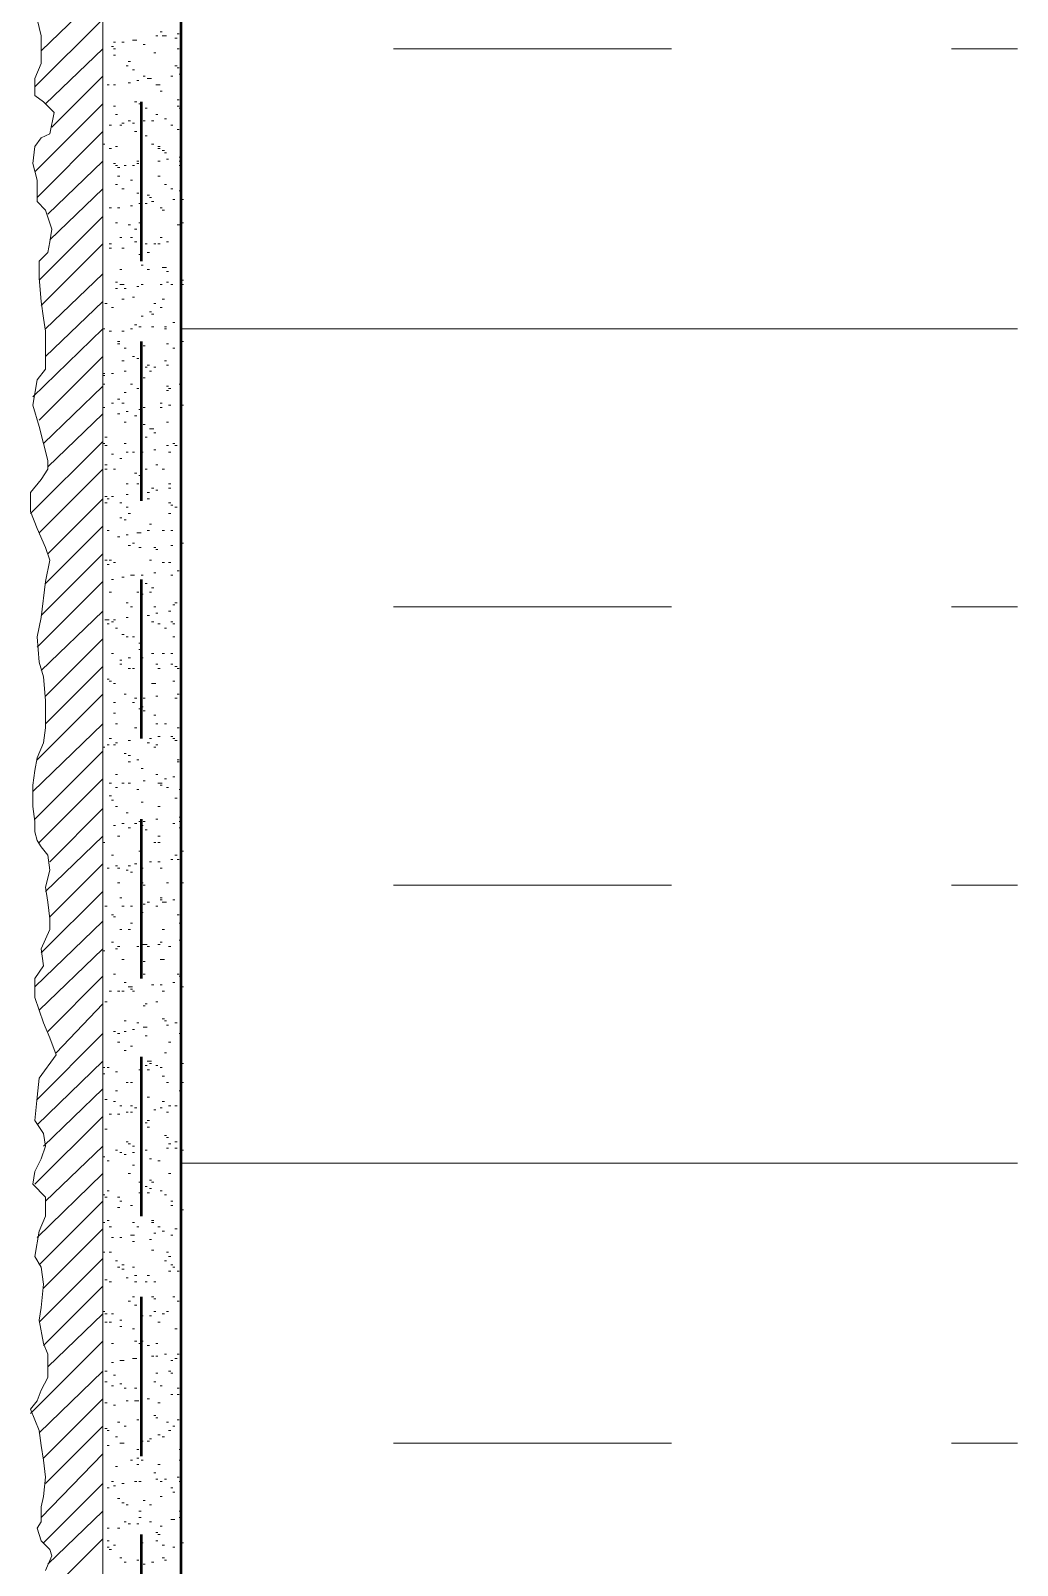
# Model space of a CAD drawing. Header units: millimetres. Extents: x 14 to 201, y 16 to 268.
# Drawn here: x 79.42 to 89.26, y 93.72 to 109.02 of the extents above; entities that cross this region are included whole.
import ezdxf

# ---------------------------------------------------------------- set-up
doc = ezdxf.new("R2010")
doc.units = ezdxf.units.MM
doc.header["$MEASUREMENT"] = 0
doc.layers.get('0').update_dxf_attribs({"linetype": 'CONTINUOUS'})

msp = doc.modelspace()

# ---------------------------------------------------------------- linework, layer by layer
at = {"color": 0, "linetype": 'Continuous', "lineweight": 53, "true_color": 0x000007}
for p, q in [((80.92, 77.766), (80.92, 129.942)), ((80.518, 108.31), (80.518, 106.722)), ((80.518, 105.918), (80.518, 104.33)), ((80.518, 103.547), (80.518, 101.96)), ((80.518, 101.155), (80.518, 99.568)), ((80.518, 98.785), (80.518, 97.197)), ((80.518, 96.393), (80.518, 94.805)), ((80.518, 94.022), (80.518, 92.435))]:
    msp.add_line(p, q, dxfattribs=at)
at = {"color": 0, "linetype": 'Continuous', "lineweight": 15, "true_color": 0x000007}
msp.add_line((80.137, 113.115), (80.137, 77.766), dxfattribs=at)
at = {"color": 0, "linetype": 'Continuous', "lineweight": 15, "true_color": 0x656565}
for p, q in [((79.523, 108.818), (80.137, 109.411)), ((79.46, 108.458), (80.137, 109.135)), ((80.666, 108.966), (80.687, 108.966)), ((80.708, 109.008), (80.73, 109.008)), ((80.73, 108.966), (80.751, 108.966)), ((80.751, 108.966), (80.772, 108.966)), ((80.878, 108.987), (80.899, 108.987)), ((79.565, 108.289), (80.137, 108.839)), ((80.222, 108.86), (80.243, 108.86)), ((80.243, 108.903), (80.264, 108.903)), ((80.243, 108.839), (80.264, 108.839)), ((80.327, 108.903), (80.349, 108.903)), ((80.433, 108.924), (80.454, 108.924)), ((80.454, 108.924), (80.476, 108.924)), ((80.539, 108.881), (80.56, 108.881)), ((80.857, 108.945), (80.878, 108.945)), ((80.878, 108.839), (80.899, 108.839)), ((83.037, 108.839), (85.81, 108.839)), ((88.604, 108.839), (89.26, 108.839)), ((80.243, 108.775), (80.264, 108.775)), ((80.37, 108.67), (80.391, 108.67)), ((80.391, 108.712), (80.412, 108.712)), ((80.645, 108.797), (80.666, 108.797)), ((80.857, 108.67), (80.878, 108.67)), ((79.629, 108.056), (80.137, 108.564)), ((80.433, 108.627), (80.454, 108.627)), ((80.433, 108.627), (80.454, 108.627)), ((80.476, 108.521), (80.497, 108.521)), ((80.539, 108.564), (80.56, 108.564)), ((80.581, 108.543), (80.603, 108.543)), ((80.603, 108.543), (80.624, 108.543)), ((80.814, 108.564), (80.835, 108.564)), ((80.878, 108.649), (80.899, 108.649)), ((80.899, 108.585), (80.92, 108.585)), ((80.179, 108.479), (80.2, 108.479)), ((80.179, 108.479), (80.2, 108.479)), ((80.243, 108.479), (80.264, 108.479)), ((80.391, 108.5), (80.412, 108.5)), ((80.666, 108.479), (80.687, 108.479)), ((80.687, 108.479), (80.708, 108.479)), ((80.708, 108.416), (80.73, 108.416)), ((79.46, 107.611), (80.137, 108.289)), ((80.243, 108.267), (80.264, 108.267)), ((80.454, 108.31), (80.476, 108.31)), ((80.497, 108.289), (80.518, 108.289)), ((80.56, 108.246), (80.581, 108.246)), ((80.878, 108.331), (80.899, 108.331)), ((80.878, 108.267), (80.899, 108.267)), ((80.899, 108.246), (80.92, 108.246)), ((80.2, 108.077), (80.222, 108.077)), ((80.264, 108.183), (80.285, 108.183)), ((80.306, 108.077), (80.327, 108.077)), ((80.327, 108.098), (80.349, 108.098)), ((80.391, 108.119), (80.412, 108.119)), ((80.433, 108.098), (80.454, 108.098)), ((80.539, 108.119), (80.56, 108.119)), ((80.624, 108.119), (80.645, 108.119)), ((80.666, 108.183), (80.687, 108.183)), ((80.751, 108.141), (80.772, 108.141)), ((80.814, 108.077), (80.835, 108.077)), ((79.481, 107.357), (80.137, 108.013)), ((80.454, 108.013), (80.476, 108.013)), ((80.56, 107.971), (80.581, 107.971)), ((80.878, 108.035), (80.899, 108.035)), ((80.137, 107.887), (80.158, 107.887)), ((80.2, 107.844), (80.222, 107.844)), ((80.264, 107.865), (80.285, 107.865)), ((80.624, 107.887), (80.645, 107.887)), ((80.687, 107.865), (80.708, 107.865)), ((80.687, 107.844), (80.708, 107.844)), ((80.73, 107.823), (80.751, 107.823)), ((80.751, 107.802), (80.772, 107.802)), ((80.772, 107.738), (80.793, 107.738)), ((80.899, 107.759), (80.92, 107.759)), ((79.587, 107.188), (80.137, 107.717)), ((80.243, 107.696), (80.264, 107.696)), ((80.264, 107.675), (80.285, 107.675)), ((80.285, 107.654), (80.306, 107.654)), ((80.349, 107.675), (80.37, 107.675)), ((80.433, 107.675), (80.454, 107.675)), ((80.476, 107.717), (80.497, 107.717)), ((80.476, 107.696), (80.497, 107.696)), ((80.687, 107.717), (80.708, 107.717)), ((80.899, 107.717), (80.92, 107.717)), ((80.899, 107.675), (80.92, 107.675)), ((79.608, 106.934), (80.137, 107.442)), ((80.264, 107.484), (80.285, 107.484)), ((80.285, 107.569), (80.306, 107.569)), ((80.327, 107.442), (80.349, 107.442)), ((80.412, 107.527), (80.433, 107.527)), ((80.687, 107.569), (80.708, 107.569)), ((80.751, 107.484), (80.772, 107.484)), ((80.814, 107.442), (80.835, 107.442)), ((80.476, 107.4), (80.497, 107.4)), ((80.497, 107.294), (80.518, 107.294)), ((80.56, 107.294), (80.581, 107.294)), ((80.581, 107.379), (80.603, 107.379)), ((80.603, 107.357), (80.624, 107.357)), ((80.624, 107.315), (80.645, 107.315)), ((80.835, 107.336), (80.857, 107.336)), ((80.899, 107.421), (80.92, 107.421)), ((80.92, 107.336), (80.941, 107.336)), ((79.502, 106.532), (80.137, 107.167)), ((80.2, 107.251), (80.222, 107.251)), ((80.285, 107.251), (80.306, 107.251)), ((80.412, 107.273), (80.433, 107.273)), ((80.708, 107.251), (80.73, 107.251)), ((80.73, 107.23), (80.751, 107.23)), ((80.264, 107.103), (80.285, 107.103)), ((80.391, 107.082), (80.412, 107.082)), ((80.454, 107.04), (80.476, 107.04)), ((80.497, 107.103), (80.518, 107.103)), ((80.878, 107.082), (80.899, 107.082)), ((80.899, 107.082), (80.92, 107.082)), ((80.92, 107.103), (80.941, 107.103)), ((79.523, 106.278), (80.137, 106.892)), ((80.2, 106.892), (80.222, 106.892)), ((80.2, 106.849), (80.222, 106.849)), ((80.306, 106.955), (80.327, 106.955)), ((80.327, 106.849), (80.349, 106.849)), ((80.412, 106.955), (80.433, 106.955)), ((80.454, 106.913), (80.476, 106.913)), ((80.56, 106.892), (80.581, 106.892)), ((80.645, 106.892), (80.666, 106.892)), ((80.687, 106.892), (80.708, 106.892)), ((80.708, 106.955), (80.73, 106.955)), ((80.772, 106.913), (80.793, 106.913)), ((80.497, 106.786), (80.518, 106.786)), ((80.518, 106.68), (80.539, 106.68)), ((80.581, 106.807), (80.603, 106.807)), ((79.565, 106.045), (80.137, 106.595)), ((80.306, 106.638), (80.327, 106.638)), ((80.581, 106.638), (80.603, 106.638)), ((80.73, 106.659), (80.751, 106.659)), ((80.751, 106.659), (80.772, 106.659)), ((80.772, 106.617), (80.793, 106.617)), ((80.92, 106.532), (80.941, 106.532)), ((80.264, 106.511), (80.285, 106.511)), ((80.264, 106.447), (80.285, 106.447)), ((80.306, 106.489), (80.327, 106.489)), ((80.327, 106.489), (80.349, 106.489)), ((80.349, 106.447), (80.37, 106.447)), ((80.433, 106.362), (80.454, 106.362)), ((80.476, 106.468), (80.497, 106.468)), ((80.518, 106.489), (80.539, 106.489)), ((80.708, 106.489), (80.73, 106.489)), ((80.772, 106.511), (80.793, 106.511)), ((80.814, 106.489), (80.835, 106.489)), ((80.92, 106.489), (80.941, 106.489)), ((79.565, 105.77), (80.137, 106.32)), ((80.158, 106.299), (80.179, 106.299)), ((80.222, 106.257), (80.243, 106.257)), ((80.327, 106.341), (80.349, 106.341)), ((80.603, 106.214), (80.624, 106.214)), ((80.645, 106.299), (80.666, 106.299)), ((80.708, 106.257), (80.73, 106.257)), ((80.73, 106.341), (80.751, 106.341)), ((80.454, 106.087), (80.476, 106.087)), ((80.497, 106.066), (80.518, 106.066)), ((80.518, 106.172), (80.539, 106.172)), ((80.624, 106.193), (80.645, 106.193)), ((80.624, 106.066), (80.645, 106.066)), ((80.751, 106.066), (80.772, 106.066)), ((80.835, 106.108), (80.857, 106.108)), ((79.438, 105.368), (80.137, 106.045)), ((80.137, 106.045), (80.158, 106.045)), ((80.2, 106.024), (80.222, 106.024)), ((80.285, 105.918), (80.306, 105.918)), ((80.327, 106.024), (80.349, 106.024)), ((80.412, 106.045), (80.433, 106.045)), ((80.751, 106.045), (80.772, 106.045)), ((80.92, 106.045), (89.26, 106.045)), ((80.92, 105.918), (80.941, 105.918)), ((79.502, 105.135), (80.137, 105.77)), ((80.285, 105.897), (80.306, 105.897)), ((80.349, 105.854), (80.37, 105.854)), ((80.433, 105.77), (80.454, 105.77)), ((80.476, 105.749), (80.497, 105.749)), ((80.539, 105.876), (80.56, 105.876)), ((80.772, 105.897), (80.793, 105.897)), ((80.835, 105.854), (80.857, 105.854)), ((80.137, 105.6), (80.158, 105.6)), ((80.222, 105.6), (80.243, 105.6)), ((80.327, 105.728), (80.349, 105.728)), ((80.349, 105.622), (80.37, 105.622)), ((80.56, 105.664), (80.581, 105.664)), ((80.581, 105.685), (80.603, 105.685)), ((80.603, 105.622), (80.624, 105.622)), ((80.645, 105.664), (80.666, 105.664)), ((80.751, 105.728), (80.772, 105.728)), ((80.772, 105.685), (80.793, 105.685)), ((79.544, 104.902), (80.137, 105.474)), ((80.137, 105.579), (80.158, 105.579)), ((80.137, 105.495), (80.158, 105.495)), ((80.412, 105.495), (80.433, 105.495)), ((80.476, 105.452), (80.497, 105.452)), ((80.539, 105.558), (80.56, 105.558)), ((80.772, 105.474), (80.793, 105.474)), ((80.793, 105.452), (80.814, 105.452)), ((80.899, 105.495), (80.92, 105.495)), ((80.222, 105.304), (80.243, 105.304)), ((80.285, 105.346), (80.306, 105.346)), ((80.327, 105.304), (80.349, 105.304)), ((80.349, 105.41), (80.37, 105.41)), ((80.708, 105.304), (80.73, 105.304)), ((80.772, 105.431), (80.793, 105.431)), ((79.587, 104.669), (80.137, 105.198)), ((80.137, 105.262), (80.158, 105.262)), ((80.285, 105.198), (80.306, 105.198)), ((80.37, 105.22), (80.391, 105.22)), ((80.454, 105.177), (80.476, 105.177)), ((80.497, 105.241), (80.518, 105.241)), ((80.539, 105.262), (80.56, 105.262)), ((80.708, 105.262), (80.73, 105.262)), ((80.793, 105.283), (80.814, 105.283)), ((80.92, 105.283), (80.941, 105.283)), ((80.349, 105.114), (80.37, 105.114)), ((80.539, 105.092), (80.56, 105.092)), ((80.603, 105.05), (80.624, 105.05)), ((80.624, 105.05), (80.645, 105.05)), ((80.645, 105.008), (80.666, 105.008)), ((80.772, 105.114), (80.793, 105.114)), ((79.417, 104.204), (80.137, 104.923)), ((80.137, 104.902), (80.158, 104.902)), ((80.158, 104.966), (80.179, 104.966)), ((80.158, 104.881), (80.179, 104.881)), ((80.349, 104.902), (80.37, 104.902)), ((80.56, 104.966), (80.581, 104.966)), ((80.645, 104.838), (80.666, 104.838)), ((80.772, 104.881), (80.793, 104.881)), ((80.835, 104.902), (80.857, 104.902)), ((80.857, 104.881), (80.878, 104.881)), ((80.158, 104.69), (80.179, 104.69)), ((80.222, 104.796), (80.243, 104.796)), ((80.306, 104.754), (80.327, 104.754)), ((80.37, 104.817), (80.391, 104.817)), ((80.433, 104.817), (80.454, 104.817)), ((80.518, 104.817), (80.539, 104.817)), ((80.666, 104.69), (80.687, 104.69)), ((80.793, 104.817), (80.814, 104.817)), ((79.502, 104.013), (80.137, 104.648)), ((80.158, 104.648), (80.179, 104.648)), ((80.243, 104.648), (80.264, 104.648)), ((80.454, 104.606), (80.476, 104.606)), ((80.497, 104.584), (80.518, 104.584)), ((80.56, 104.648), (80.581, 104.648)), ((80.73, 104.648), (80.751, 104.648)), ((80.158, 104.373), (80.179, 104.373)), ((80.222, 104.373), (80.243, 104.373)), ((80.37, 104.5), (80.391, 104.5)), ((80.37, 104.394), (80.391, 104.394)), ((80.476, 104.5), (80.497, 104.5)), ((80.581, 104.415), (80.603, 104.415)), ((80.624, 104.458), (80.645, 104.458)), ((80.666, 104.436), (80.687, 104.436)), ((80.793, 104.5), (80.814, 104.5)), ((80.793, 104.458), (80.814, 104.458)), ((79.587, 103.801), (80.137, 104.352)), ((80.158, 104.309), (80.179, 104.309)), ((80.179, 104.352), (80.2, 104.352)), ((80.306, 104.309), (80.327, 104.309)), ((80.37, 104.267), (80.391, 104.267)), ((80.581, 104.352), (80.603, 104.352)), ((80.793, 104.309), (80.814, 104.309)), ((80.793, 104.309), (80.814, 104.309)), ((80.814, 104.288), (80.835, 104.288)), ((80.857, 104.267), (80.878, 104.267)), ((79.565, 103.505), (80.137, 104.077)), ((80.306, 104.161), (80.327, 104.161)), ((80.349, 104.14), (80.37, 104.14)), ((80.391, 104.204), (80.412, 104.204)), ((80.603, 104.098), (80.624, 104.098)), ((80.793, 104.204), (80.814, 104.204)), ((80.179, 104.034), (80.2, 104.034)), ((80.285, 103.971), (80.306, 103.971)), ((80.37, 103.992), (80.391, 103.992)), ((80.476, 104.013), (80.497, 104.013)), ((80.497, 104.013), (80.518, 104.013)), ((80.581, 104.034), (80.603, 104.034)), ((80.73, 104.034), (80.751, 104.034)), ((80.814, 104.034), (80.835, 104.034)), ((79.523, 103.188), (80.137, 103.801)), ((80.391, 103.886), (80.412, 103.886)), ((80.433, 103.907), (80.454, 103.907)), ((80.497, 103.865), (80.518, 103.865)), ((80.645, 103.865), (80.666, 103.865)), ((80.666, 103.844), (80.687, 103.844)), ((80.814, 103.886), (80.835, 103.886)), ((80.92, 103.907), (80.941, 103.907)), ((80.158, 103.738), (80.179, 103.738)), ((80.179, 103.696), (80.2, 103.696)), ((80.2, 103.738), (80.222, 103.738)), ((80.243, 103.717), (80.264, 103.717)), ((80.603, 103.738), (80.624, 103.738)), ((80.645, 103.611), (80.666, 103.611)), ((80.73, 103.717), (80.751, 103.717)), ((80.793, 103.717), (80.814, 103.717)), ((80.878, 103.632), (80.899, 103.632)), ((79.481, 102.87), (80.137, 103.526)), ((80.222, 103.547), (80.243, 103.547)), ((80.327, 103.568), (80.349, 103.568)), ((80.412, 103.59), (80.433, 103.59)), ((80.433, 103.59), (80.454, 103.59)), ((80.518, 103.59), (80.539, 103.59)), ((80.56, 103.505), (80.581, 103.505)), ((80.624, 103.463), (80.645, 103.463)), ((80.814, 103.59), (80.835, 103.59)), ((80.2, 103.42), (80.222, 103.42)), ((80.37, 103.314), (80.391, 103.314)), ((80.476, 103.42), (80.497, 103.42)), ((80.518, 103.399), (80.539, 103.399)), ((80.603, 103.42), (80.624, 103.42)), ((80.857, 103.314), (80.878, 103.314)), ((79.523, 102.637), (80.137, 103.23)), ((80.37, 103.166), (80.391, 103.166)), ((80.412, 103.272), (80.433, 103.272)), ((80.581, 103.188), (80.603, 103.188)), ((80.645, 103.272), (80.666, 103.272)), ((80.666, 103.209), (80.687, 103.209)), ((80.793, 103.23), (80.814, 103.23)), ((80.835, 103.293), (80.857, 103.293)), ((83.037, 103.272), (85.81, 103.272)), ((88.604, 103.272), (89.26, 103.272)), ((80.158, 103.145), (80.179, 103.145)), ((80.179, 103.145), (80.2, 103.145)), ((80.179, 103.103), (80.2, 103.103)), ((80.222, 103.124), (80.243, 103.124)), ((80.243, 103.145), (80.264, 103.145)), ((80.264, 103.061), (80.285, 103.061)), ((80.327, 102.997), (80.349, 102.997)), ((80.624, 103.124), (80.645, 103.124)), ((80.687, 103.103), (80.708, 103.103)), ((80.751, 103.061), (80.772, 103.061)), ((80.814, 103.124), (80.835, 103.124)), ((80.835, 103.103), (80.857, 103.103)), ((79.565, 102.383), (80.137, 102.955)), ((80.37, 102.976), (80.391, 102.976)), ((80.433, 102.976), (80.454, 102.976)), ((80.497, 102.912), (80.518, 102.912)), ((80.497, 102.849), (80.518, 102.849)), ((80.835, 102.976), (80.857, 102.976)), ((80.222, 102.807), (80.243, 102.807)), ((80.306, 102.743), (80.327, 102.743)), ((80.306, 102.701), (80.327, 102.701)), ((80.391, 102.764), (80.412, 102.764)), ((80.518, 102.764), (80.539, 102.764)), ((80.624, 102.807), (80.645, 102.807)), ((80.666, 102.701), (80.687, 102.701)), ((80.73, 102.807), (80.751, 102.807)), ((80.814, 102.807), (80.835, 102.807)), ((80.814, 102.701), (80.835, 102.701)), ((79.565, 102.108), (80.137, 102.679)), ((80.179, 102.553), (80.2, 102.553)), ((80.391, 102.658), (80.412, 102.658)), ((80.433, 102.658), (80.454, 102.658)), ((80.687, 102.658), (80.708, 102.658)), ((80.857, 102.679), (80.878, 102.679)), ((80.878, 102.658), (80.899, 102.658)), ((79.481, 101.748), (80.137, 102.404)), ((80.2, 102.531), (80.222, 102.531)), ((80.243, 102.51), (80.264, 102.51)), ((80.349, 102.404), (80.37, 102.404)), ((80.624, 102.51), (80.645, 102.51)), ((80.645, 102.51), (80.666, 102.51)), ((80.666, 102.383), (80.687, 102.383)), ((80.835, 102.531), (80.857, 102.531)), ((80.878, 102.404), (80.899, 102.404)), ((80.243, 102.32), (80.264, 102.32)), ((80.433, 102.32), (80.454, 102.32)), ((80.454, 102.362), (80.476, 102.362)), ((80.454, 102.362), (80.476, 102.362)), ((80.497, 102.256), (80.518, 102.256)), ((80.518, 102.277), (80.539, 102.277)), ((80.539, 102.362), (80.56, 102.362)), ((80.539, 102.235), (80.56, 102.235)), ((80.857, 102.362), (80.878, 102.362)), ((79.438, 101.431), (80.137, 102.108)), ((80.243, 102.214), (80.264, 102.214)), ((80.264, 102.108), (80.285, 102.108)), ((80.645, 102.193), (80.666, 102.193)), ((80.666, 102.108), (80.687, 102.108)), ((80.751, 102.108), (80.772, 102.108)), ((80.2, 101.96), (80.222, 101.96)), ((80.391, 101.939), (80.412, 101.939)), ((80.454, 102.066), (80.476, 102.066)), ((80.603, 101.96), (80.624, 101.96)), ((80.687, 101.981), (80.708, 101.981)), ((80.814, 101.981), (80.835, 101.981)), ((80.835, 101.96), (80.857, 101.96)), ((80.857, 101.939), (80.878, 101.939)), ((80.878, 102.066), (80.899, 102.066)), ((79.46, 101.155), (80.137, 101.833)), ((80.137, 101.875), (80.158, 101.875)), ((80.179, 101.896), (80.2, 101.896)), ((80.243, 101.896), (80.264, 101.896)), ((80.264, 101.917), (80.285, 101.917)), ((80.349, 101.812), (80.37, 101.812)), ((80.391, 101.791), (80.412, 101.791)), ((80.581, 101.917), (80.603, 101.917)), ((80.645, 101.875), (80.666, 101.875)), ((80.666, 101.896), (80.687, 101.896)), ((80.391, 101.727), (80.412, 101.727)), ((80.476, 101.748), (80.497, 101.748)), ((80.518, 101.663), (80.539, 101.663)), ((80.878, 101.748), (80.899, 101.748)), ((80.878, 101.727), (80.899, 101.727)), ((79.502, 100.923), (80.137, 101.558)), ((80.2, 101.515), (80.222, 101.515)), ((80.264, 101.6), (80.285, 101.6)), ((80.264, 101.473), (80.285, 101.473)), ((80.327, 101.515), (80.349, 101.515)), ((80.391, 101.515), (80.412, 101.515)), ((80.539, 101.537), (80.56, 101.537)), ((80.666, 101.6), (80.687, 101.6)), ((80.687, 101.515), (80.708, 101.515)), ((80.708, 101.515), (80.73, 101.515)), ((80.708, 101.494), (80.73, 101.494)), ((80.751, 101.558), (80.772, 101.558)), ((80.772, 101.473), (80.793, 101.473)), ((80.835, 101.579), (80.857, 101.579)), ((80.2, 101.388), (80.222, 101.388)), ((80.222, 101.346), (80.243, 101.346)), ((80.476, 101.452), (80.497, 101.452)), ((80.518, 101.325), (80.539, 101.325)), ((80.857, 101.367), (80.878, 101.367)), ((80.899, 101.452), (80.92, 101.452)), ((79.608, 100.732), (80.137, 101.261)), ((80.264, 101.283), (80.285, 101.283)), ((80.37, 101.219), (80.391, 101.219)), ((80.687, 101.283), (80.708, 101.283)), ((80.899, 101.177), (80.92, 101.177)), ((80.243, 101.092), (80.264, 101.092)), ((80.327, 101.113), (80.349, 101.113)), ((80.391, 101.071), (80.412, 101.071)), ((80.454, 101.113), (80.476, 101.113)), ((80.497, 101.134), (80.518, 101.134)), ((80.518, 101.092), (80.539, 101.092)), ((80.539, 101.134), (80.56, 101.134)), ((80.56, 101.05), (80.581, 101.05)), ((80.666, 101.155), (80.687, 101.155)), ((80.835, 101.113), (80.857, 101.113)), ((80.899, 101.134), (80.92, 101.134)), ((80.899, 101.071), (80.92, 101.071)), ((79.565, 100.436), (80.137, 100.986)), ((80.137, 100.923), (80.158, 100.923)), ((80.285, 100.986), (80.306, 100.986)), ((80.645, 100.923), (80.666, 100.923)), ((80.687, 100.986), (80.708, 100.986)), ((80.687, 100.923), (80.708, 100.923)), ((79.608, 100.182), (80.137, 100.711)), ((80.222, 100.796), (80.243, 100.796)), ((80.454, 100.711), (80.476, 100.711)), ((80.497, 100.838), (80.518, 100.838)), ((80.603, 100.732), (80.624, 100.732)), ((80.687, 100.732), (80.708, 100.732)), ((80.814, 100.753), (80.835, 100.753)), ((80.857, 100.796), (80.878, 100.796)), ((80.878, 100.753), (80.899, 100.753)), ((80.92, 100.838), (80.941, 100.838)), ((80.179, 100.669), (80.2, 100.669)), ((80.264, 100.69), (80.285, 100.69)), ((80.285, 100.669), (80.306, 100.669)), ((80.37, 100.647), (80.391, 100.647)), ((80.391, 100.69), (80.412, 100.69)), ((80.412, 100.626), (80.433, 100.626)), ((80.518, 100.669), (80.539, 100.669)), ((80.708, 100.669), (80.73, 100.669)), ((79.523, 99.822), (80.137, 100.436)), ((80.285, 100.521), (80.306, 100.521)), ((80.518, 100.521), (80.539, 100.521)), ((80.539, 100.499), (80.56, 100.499)), ((80.772, 100.521), (80.793, 100.521)), ((80.92, 100.521), (80.941, 100.521)), ((83.037, 100.499), (85.81, 100.499)), ((88.604, 100.499), (89.26, 100.499)), ((80.158, 100.288), (80.179, 100.288)), ((80.306, 100.372), (80.327, 100.372)), ((80.327, 100.288), (80.349, 100.288)), ((80.412, 100.288), (80.433, 100.288)), ((80.539, 100.309), (80.56, 100.309)), ((80.581, 100.33), (80.603, 100.33)), ((80.666, 100.288), (80.687, 100.288)), ((80.708, 100.372), (80.73, 100.372)), ((80.708, 100.351), (80.73, 100.351)), ((80.73, 100.33), (80.751, 100.33)), ((80.751, 100.33), (80.772, 100.33)), ((80.835, 100.351), (80.857, 100.351)), ((79.46, 99.483), (80.137, 100.14)), ((80.222, 100.203), (80.243, 100.203)), ((80.243, 100.182), (80.264, 100.182)), ((80.412, 100.118), (80.433, 100.118)), ((80.518, 100.224), (80.539, 100.224)), ((80.878, 100.203), (80.899, 100.203)), ((80.899, 100.118), (80.92, 100.118)), ((80.306, 100.055), (80.327, 100.055)), ((80.391, 100.055), (80.412, 100.055)), ((80.73, 100.055), (80.751, 100.055)), ((80.899, 99.949), (80.92, 99.949)), ((79.502, 99.251), (80.137, 99.864)), ((80.137, 99.843), (80.158, 99.843)), ((80.222, 99.928), (80.243, 99.928)), ((80.264, 99.864), (80.285, 99.864)), ((80.285, 99.886), (80.306, 99.886)), ((80.476, 99.886), (80.497, 99.886)), ((80.518, 99.907), (80.539, 99.907)), ((80.539, 99.907), (80.56, 99.907)), ((80.56, 99.907), (80.581, 99.907)), ((80.581, 99.886), (80.603, 99.886)), ((80.687, 99.907), (80.708, 99.907)), ((80.708, 99.928), (80.73, 99.928)), ((80.793, 99.886), (80.814, 99.886)), ((80.327, 99.758), (80.349, 99.758)), ((80.539, 99.737), (80.56, 99.737)), ((80.708, 99.758), (80.73, 99.758)), ((80.73, 99.758), (80.751, 99.758)), ((79.587, 99.039), (80.137, 99.589)), ((80.243, 99.61), (80.264, 99.61)), ((80.349, 99.526), (80.37, 99.526)), ((80.391, 99.483), (80.412, 99.483)), ((80.412, 99.483), (80.433, 99.483)), ((80.539, 99.61), (80.56, 99.61)), ((80.624, 99.504), (80.645, 99.504)), ((80.708, 99.504), (80.73, 99.504)), ((80.835, 99.526), (80.857, 99.526)), ((80.835, 99.526), (80.857, 99.526)), ((80.878, 99.61), (80.899, 99.61)), ((80.899, 99.589), (80.92, 99.589)), ((80.92, 99.483), (80.941, 99.483)), ((80.158, 99.335), (80.179, 99.335)), ((80.2, 99.441), (80.222, 99.441)), ((80.285, 99.441), (80.306, 99.441)), ((80.327, 99.441), (80.349, 99.441)), ((80.412, 99.462), (80.433, 99.462)), ((80.433, 99.441), (80.454, 99.441)), ((80.666, 99.335), (80.687, 99.335)), ((80.73, 99.441), (80.751, 99.441)), ((79.671, 98.827), (80.137, 99.314)), ((80.539, 99.293), (80.56, 99.293)), ((80.56, 99.314), (80.581, 99.314)), ((79.481, 98.362), (80.137, 99.018)), ((80.243, 99.039), (80.264, 99.039)), ((80.285, 99.018), (80.306, 99.018)), ((80.349, 99.145), (80.37, 99.145)), ((80.349, 99.039), (80.37, 99.039)), ((80.433, 99.06), (80.454, 99.06)), ((80.476, 99.124), (80.497, 99.124)), ((80.539, 99.081), (80.56, 99.081)), ((80.56, 99.081), (80.581, 99.081)), ((80.73, 99.166), (80.751, 99.166)), ((80.751, 99.145), (80.772, 99.145)), ((80.751, 99.145), (80.772, 99.145)), ((80.772, 99.102), (80.793, 99.102)), ((80.857, 99.124), (80.878, 99.124)), ((80.899, 99.018), (80.92, 99.018)), ((80.285, 98.933), (80.306, 98.933)), ((80.412, 98.891), (80.433, 98.891)), ((80.56, 98.996), (80.581, 98.996)), ((80.793, 98.933), (80.814, 98.933)), ((79.481, 98.108), (80.137, 98.742)), ((80.349, 98.848), (80.37, 98.848)), ((80.581, 98.742), (80.603, 98.742)), ((80.603, 98.742), (80.624, 98.742)), ((80.603, 98.721), (80.624, 98.721)), ((80.751, 98.827), (80.772, 98.827)), ((80.92, 98.721), (80.941, 98.721)), ((80.137, 98.679), (80.158, 98.679)), ((80.137, 98.616), (80.158, 98.616)), ((80.179, 98.679), (80.2, 98.679)), ((80.264, 98.637), (80.285, 98.637)), ((80.497, 98.658), (80.518, 98.658)), ((80.56, 98.7), (80.581, 98.7)), ((80.581, 98.658), (80.603, 98.658)), ((80.666, 98.7), (80.687, 98.7)), ((80.708, 98.679), (80.73, 98.679)), ((80.73, 98.594), (80.751, 98.594)), ((79.544, 97.896), (80.137, 98.467)), ((80.264, 98.446), (80.285, 98.446)), ((80.37, 98.531), (80.391, 98.531)), ((80.412, 98.531), (80.433, 98.531)), ((80.772, 98.531), (80.793, 98.531)), ((80.899, 98.446), (80.92, 98.446)), ((80.92, 98.531), (80.941, 98.531)), ((80.158, 98.362), (80.179, 98.362)), ((80.243, 98.34), (80.264, 98.34)), ((80.306, 98.298), (80.327, 98.298)), ((80.412, 98.298), (80.433, 98.298)), ((80.454, 98.277), (80.476, 98.277)), ((80.581, 98.383), (80.603, 98.383)), ((80.645, 98.256), (80.666, 98.256)), ((80.708, 98.277), (80.73, 98.277)), ((80.73, 98.34), (80.751, 98.34)), ((80.793, 98.298), (80.814, 98.298)), ((80.857, 98.298), (80.878, 98.298)), ((79.46, 97.515), (80.137, 98.192)), ((80.2, 98.213), (80.222, 98.213)), ((80.285, 98.213), (80.306, 98.213)), ((80.37, 98.234), (80.391, 98.234)), ((80.412, 98.234), (80.433, 98.234)), ((80.56, 98.129), (80.581, 98.129)), ((80.581, 98.15), (80.603, 98.15)), ((80.772, 98.234), (80.793, 98.234)), ((80.158, 98.065), (80.179, 98.065)), ((80.581, 98.086), (80.603, 98.086)), ((80.751, 98.002), (80.772, 98.002)), ((80.772, 97.98), (80.793, 97.98)), ((79.565, 97.346), (80.137, 97.896)), ((80.137, 97.79), (80.158, 97.79)), ((80.264, 97.854), (80.285, 97.854)), ((80.306, 97.832), (80.327, 97.832)), ((80.349, 97.811), (80.37, 97.811)), ((80.37, 97.938), (80.391, 97.938)), ((80.391, 97.917), (80.412, 97.917)), ((80.433, 97.896), (80.454, 97.896)), ((80.433, 97.832), (80.454, 97.832)), ((80.56, 97.854), (80.581, 97.854)), ((80.772, 97.875), (80.793, 97.875)), ((80.793, 97.917), (80.814, 97.917)), ((80.857, 97.938), (80.878, 97.938)), ((80.857, 97.875), (80.878, 97.875)), ((80.92, 97.854), (80.941, 97.854)), ((80.179, 97.748), (80.2, 97.748)), ((80.179, 97.748), (80.2, 97.748)), ((80.433, 97.705), (80.454, 97.705)), ((80.603, 97.769), (80.624, 97.769)), ((80.687, 97.748), (80.708, 97.748)), ((80.92, 97.726), (89.26, 97.726)), ((79.481, 96.986), (80.137, 97.621)), ((80.391, 97.621), (80.412, 97.621)), ((80.497, 97.536), (80.518, 97.536)), ((80.56, 97.494), (80.581, 97.494)), ((80.603, 97.557), (80.624, 97.557)), ((80.624, 97.536), (80.645, 97.536)), ((80.793, 97.621), (80.814, 97.621)), ((79.502, 96.711), (80.137, 97.346)), ((80.137, 97.409), (80.158, 97.409)), ((80.158, 97.388), (80.179, 97.388)), ((80.179, 97.451), (80.2, 97.451)), ((80.285, 97.388), (80.306, 97.388)), ((80.306, 97.346), (80.327, 97.346)), ((80.497, 97.43), (80.518, 97.43)), ((80.581, 97.43), (80.603, 97.43)), ((80.603, 97.472), (80.624, 97.472)), ((80.708, 97.451), (80.73, 97.451)), ((80.751, 97.409), (80.772, 97.409)), ((80.814, 97.346), (80.835, 97.346)), ((80.285, 97.282), (80.306, 97.282)), ((80.412, 97.303), (80.433, 97.303)), ((80.814, 97.303), (80.835, 97.303)), ((80.92, 97.261), (80.941, 97.261)), ((79.544, 96.478), (80.137, 97.07)), ((80.137, 97.134), (80.158, 97.134)), ((80.179, 97.155), (80.2, 97.155)), ((80.2, 97.092), (80.222, 97.092)), ((80.433, 97.134), (80.454, 97.134)), ((80.476, 97.092), (80.497, 97.092)), ((80.624, 97.155), (80.645, 97.155)), ((80.624, 97.134), (80.645, 97.134)), ((80.645, 97.028), (80.666, 97.028)), ((80.687, 97.092), (80.708, 97.092)), ((80.73, 97.049), (80.751, 97.049)), ((80.857, 97.07), (80.878, 97.07)), ((80.222, 96.986), (80.243, 96.986)), ((80.306, 96.986), (80.327, 96.986)), ((80.412, 97.007), (80.433, 97.007)), ((80.433, 97.007), (80.454, 97.007)), ((80.433, 96.943), (80.454, 96.943)), ((80.603, 96.964), (80.624, 96.964)), ((80.814, 97.007), (80.835, 97.007)), ((79.502, 96.139), (80.137, 96.774)), ((80.137, 96.838), (80.158, 96.838)), ((80.2, 96.838), (80.222, 96.838)), ((80.264, 96.753), (80.285, 96.753)), ((80.624, 96.859), (80.645, 96.859)), ((80.751, 96.753), (80.772, 96.753)), ((80.772, 96.838), (80.793, 96.838)), ((80.793, 96.795), (80.814, 96.795)), ((80.285, 96.689), (80.306, 96.689)), ((80.327, 96.711), (80.349, 96.711)), ((80.327, 96.668), (80.349, 96.668)), ((80.37, 96.583), (80.391, 96.583)), ((80.433, 96.689), (80.454, 96.689)), ((80.454, 96.605), (80.476, 96.605)), ((80.581, 96.605), (80.603, 96.605)), ((80.793, 96.647), (80.814, 96.647)), ((80.814, 96.711), (80.835, 96.711)), ((80.835, 96.689), (80.857, 96.689)), ((80.878, 96.647), (80.899, 96.647)), ((79.544, 95.906), (80.137, 96.499)), ((80.158, 96.562), (80.179, 96.562)), ((80.2, 96.541), (80.222, 96.541)), ((80.454, 96.541), (80.476, 96.541)), ((80.56, 96.541), (80.581, 96.541)), ((80.645, 96.541), (80.666, 96.541)), ((80.391, 96.351), (80.412, 96.351)), ((80.433, 96.393), (80.454, 96.393)), ((80.454, 96.308), (80.476, 96.308)), ((80.624, 96.393), (80.645, 96.393)), ((80.645, 96.372), (80.666, 96.372)), ((80.835, 96.393), (80.857, 96.393)), ((80.878, 96.351), (80.899, 96.351)), ((79.587, 95.695), (80.137, 96.224)), ((80.137, 96.245), (80.158, 96.245)), ((80.158, 96.224), (80.179, 96.224)), ((80.158, 96.139), (80.179, 96.139)), ((80.2, 96.139), (80.222, 96.139)), ((80.222, 96.224), (80.243, 96.224)), ((80.306, 96.16), (80.327, 96.16)), ((80.518, 96.203), (80.539, 96.203)), ((80.603, 96.203), (80.624, 96.203)), ((80.645, 96.245), (80.666, 96.245)), ((80.687, 96.139), (80.708, 96.139)), ((80.73, 96.224), (80.751, 96.224)), ((80.772, 96.245), (80.793, 96.245)), ((80.306, 96.097), (80.327, 96.097)), ((80.433, 96.075), (80.454, 96.075)), ((80.857, 96.075), (80.878, 96.075)), ((79.417, 95.229), (80.137, 95.949)), ((80.222, 95.927), (80.243, 95.927)), ((80.454, 95.949), (80.476, 95.949)), ((80.497, 95.927), (80.518, 95.927)), ((80.518, 95.949), (80.539, 95.949)), ((80.581, 95.906), (80.603, 95.906)), ((80.624, 95.8), (80.645, 95.8)), ((80.666, 95.927), (80.687, 95.927)), ((80.666, 95.8), (80.687, 95.8)), ((80.751, 95.821), (80.772, 95.821)), ((80.878, 95.821), (80.899, 95.821)), ((79.502, 95.038), (80.137, 95.652)), ((80.158, 95.652), (80.179, 95.652)), ((80.222, 95.737), (80.243, 95.737)), ((80.306, 95.758), (80.327, 95.758)), ((80.327, 95.758), (80.349, 95.758)), ((80.433, 95.779), (80.454, 95.779)), ((80.454, 95.779), (80.476, 95.779)), ((80.793, 95.652), (80.814, 95.652)), ((80.814, 95.758), (80.835, 95.758)), ((80.857, 95.779), (80.878, 95.779)), ((80.158, 95.546), (80.179, 95.546)), ((80.222, 95.504), (80.243, 95.504)), ((80.243, 95.61), (80.264, 95.61)), ((80.306, 95.525), (80.327, 95.525)), ((80.645, 95.546), (80.666, 95.546)), ((80.666, 95.631), (80.687, 95.631)), ((80.708, 95.504), (80.73, 95.504)), ((80.814, 95.631), (80.835, 95.631)), ((79.544, 94.784), (80.137, 95.377)), ((80.349, 95.483), (80.37, 95.483)), ((80.37, 95.356), (80.391, 95.356)), ((80.454, 95.483), (80.476, 95.483)), ((80.454, 95.356), (80.476, 95.356)), ((80.454, 95.356), (80.476, 95.356)), ((80.476, 95.356), (80.497, 95.356)), ((80.581, 95.377), (80.603, 95.377)), ((80.814, 95.419), (80.835, 95.419)), ((80.878, 95.483), (80.899, 95.483)), ((80.878, 95.419), (80.899, 95.419)), ((80.158, 95.335), (80.179, 95.335)), ((80.243, 95.313), (80.264, 95.313)), ((80.645, 95.208), (80.666, 95.208)), ((80.687, 95.335), (80.708, 95.335)), ((79.565, 94.53), (80.137, 95.102)), ((80.158, 95.081), (80.179, 95.081)), ((80.179, 95.059), (80.2, 95.059)), ((80.285, 95.144), (80.306, 95.144)), ((80.349, 95.102), (80.37, 95.102)), ((80.476, 95.165), (80.497, 95.165)), ((80.666, 95.187), (80.687, 95.187)), ((80.772, 95.144), (80.793, 95.144)), ((80.793, 95.059), (80.814, 95.059)), ((80.835, 95.102), (80.857, 95.102)), ((80.878, 95.165), (80.899, 95.165)), ((80.179, 94.911), (80.2, 94.911)), ((80.264, 94.996), (80.285, 94.996)), ((80.306, 94.932), (80.327, 94.932)), ((80.327, 94.932), (80.349, 94.932)), ((80.518, 94.954), (80.539, 94.954)), ((80.581, 94.954), (80.603, 94.954)), ((80.603, 94.975), (80.624, 94.975)), ((80.687, 95.017), (80.708, 95.017)), ((80.73, 94.996), (80.751, 94.996)), ((83.037, 94.932), (85.81, 94.932)), ((88.604, 94.932), (89.26, 94.932)), ((79.523, 94.192), (80.137, 94.827)), ((80.412, 94.763), (80.433, 94.763)), ((80.476, 94.869), (80.497, 94.869)), ((80.476, 94.784), (80.497, 94.784)), ((80.518, 94.763), (80.539, 94.763)), ((80.899, 94.869), (80.92, 94.869)), ((80.899, 94.763), (80.92, 94.763)), ((80.264, 94.7), (80.285, 94.7)), ((80.476, 94.721), (80.497, 94.721)), ((80.645, 94.636), (80.666, 94.636)), ((80.687, 94.721), (80.708, 94.721)), ((80.878, 94.594), (80.899, 94.594)), ((79.544, 93.938), (80.137, 94.53)), ((80.179, 94.488), (80.2, 94.488)), ((80.222, 94.551), (80.243, 94.551)), ((80.243, 94.509), (80.264, 94.509)), ((80.327, 94.53), (80.349, 94.53)), ((80.454, 94.551), (80.476, 94.551)), ((80.497, 94.551), (80.518, 94.551)), ((80.666, 94.573), (80.687, 94.573)), ((80.708, 94.551), (80.73, 94.551)), ((80.751, 94.573), (80.772, 94.573)), ((80.814, 94.488), (80.835, 94.488)), ((80.835, 94.446), (80.857, 94.446)), ((80.899, 94.551), (80.92, 94.551)), ((80.285, 94.382), (80.306, 94.382)), ((80.327, 94.34), (80.349, 94.34)), ((80.37, 94.319), (80.391, 94.319)), ((80.539, 94.361), (80.56, 94.361)), ((80.603, 94.319), (80.624, 94.319)), ((80.708, 94.403), (80.73, 94.403)), ((79.587, 93.726), (80.137, 94.255)), ((80.349, 94.149), (80.37, 94.149)), ((80.391, 94.128), (80.412, 94.128)), ((80.476, 94.128), (80.497, 94.128)), ((80.497, 94.255), (80.518, 94.255)), ((80.497, 94.192), (80.518, 94.192)), ((80.603, 94.149), (80.624, 94.149)), ((80.814, 94.171), (80.835, 94.171)), ((80.835, 94.171), (80.857, 94.171)), ((80.899, 94.255), (80.92, 94.255)), ((80.899, 94.192), (80.92, 94.192)), ((79.502, 93.345), (80.137, 93.98)), ((80.179, 94.086), (80.2, 94.086)), ((80.285, 94.086), (80.306, 94.086)), ((80.666, 94.043), (80.687, 94.043)), ((80.687, 94.022), (80.708, 94.022)), ((80.708, 94.107), (80.73, 94.107)), ((80.179, 93.959), (80.2, 93.959)), ((80.179, 93.895), (80.2, 93.895)), ((80.2, 93.874), (80.222, 93.874)), ((80.243, 93.917), (80.264, 93.917)), ((80.518, 93.938), (80.539, 93.938)), ((80.666, 93.959), (80.687, 93.959)), ((80.73, 93.917), (80.751, 93.917)), ((80.835, 93.895), (80.857, 93.895)), ((80.92, 93.938), (80.941, 93.938)), ((80.306, 93.789), (80.327, 93.789)), ((80.349, 93.747), (80.37, 93.747)), ((80.476, 93.768), (80.497, 93.768)), ((80.539, 93.726), (80.56, 93.726)), ((80.624, 93.747), (80.645, 93.747)), ((80.73, 93.789), (80.751, 93.789)), ((80.751, 93.768), (80.772, 93.768))]:
    msp.add_line(p, q, dxfattribs=at)
at = {"color": 0, "linetype": 'Continuous', "lineweight": 15, "true_color": 0x000007}
msp.add_lwpolyline([(79.565, 93.663), (79.629, 93.811), (79.608, 93.874), (79.523, 93.959), (79.481, 94.086), (79.523, 94.149), (79.523, 94.298), (79.544, 94.403), (79.565, 94.594), (79.544, 94.763), (79.523, 94.911), (79.502, 95.059), (79.417, 95.271), (79.481, 95.356), (79.523, 95.462), (79.587, 95.589), (79.587, 95.821), (79.544, 95.927), (79.502, 96.16), (79.523, 96.287), (79.544, 96.52), (79.523, 96.689), (79.46, 96.795), (79.502, 97.049), (79.565, 97.197), (79.565, 97.388), (79.438, 97.515), (79.46, 97.642), (79.523, 97.769), (79.565, 97.896), (79.544, 98.023), (79.46, 98.15), (79.481, 98.383), (79.502, 98.573), (79.671, 98.806), (79.608, 98.975), (79.544, 99.124), (79.46, 99.378), (79.46, 99.568), (79.544, 99.695), (79.523, 99.864), (79.608, 100.055), (79.608, 100.161), (79.587, 100.33), (79.565, 100.478), (79.608, 100.647), (79.587, 100.796), (79.523, 100.88), (79.481, 100.944), (79.46, 101.029), (79.46, 101.134), (79.438, 101.283), (79.438, 101.494), (79.46, 101.642), (79.481, 101.769), (79.544, 101.917), (79.565, 102.066), (79.565, 102.341), (79.544, 102.574), (79.502, 102.722), (79.481, 102.976), (79.523, 103.166), (79.565, 103.526), (79.608, 103.738), (79.565, 103.865), (79.481, 104.055), (79.417, 104.225), (79.417, 104.415), (79.523, 104.542), (79.587, 104.648), (79.587, 104.733), (79.502, 105.071), (79.438, 105.283), (79.481, 105.537), (79.565, 105.643), (79.565, 106.024), (79.544, 106.151), (79.523, 106.32), (79.502, 106.553), (79.502, 106.722), (79.587, 106.807), (79.608, 106.913), (79.629, 107.04), (79.565, 107.23), (79.481, 107.315), (79.481, 107.527), (79.438, 107.696), (79.46, 107.865), (79.523, 107.95), (79.608, 107.992), (79.65, 108.204), (79.544, 108.31), (79.46, 108.373), (79.46, 108.543), (79.523, 108.691), (79.523, 108.966), (79.481, 109.135)], dxfattribs=at)

doc.saveas('drawing.dxf')
